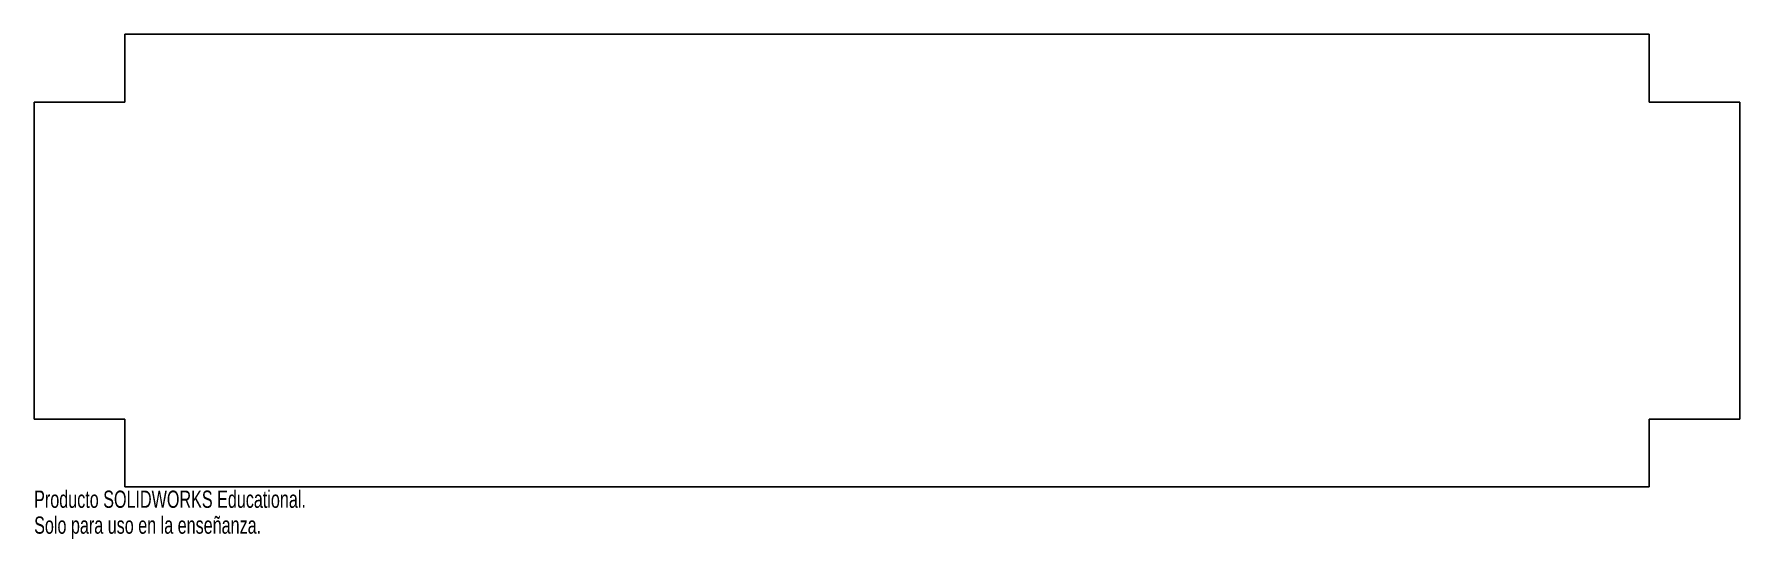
# Model space of a CAD drawing. Header units: inches. Extents: x -9.1 to 9.7, y 9.1 to 14.6.
import ezdxf

# ---------------------------------------------------------------- set-up
doc = ezdxf.new("R2010")
doc.units = ezdxf.units.IN
doc.header["$MEASUREMENT"] = 0
doc.styles.add('SLDTEXTSTYLE0', font='TXT', dxfattribs={"width": 0.7})

msp = doc.modelspace()

# ---------------------------------------------------------------- linework, layer by layer
at = {"color": 7, "linetype": 'Continuous', "lineweight": 25}
for p, q in [((8.72, 14.625), (-8.11, 14.625)), ((-8.11, 13.875), (-8.11, 14.625)), ((8.72, 13.875), (8.72, 14.625)), ((-9.11, 13.875), (-8.11, 13.875)), ((-9.11, 10.375), (-9.11, 13.875)), ((9.72, 13.875), (8.72, 13.875)), ((9.72, 10.375), (9.72, 13.875)), ((-9.11, 10.375), (-8.11, 10.375)), ((-8.11, 9.625), (-8.11, 10.375)), ((8.72, 9.625), (8.72, 10.375)), ((9.72, 10.375), (8.72, 10.375)), ((8.72, 9.625), (-8.11, 9.625))]:
    msp.add_line(p, q, dxfattribs=at)

# ---------------------------------------------------------------- texts
at = {"color": 7, "linetype": 'Continuous', "char_height": 0.1903, "attachment_point": 1, "style": 'SLDTEXTSTYLE0'}
for s, insert in [('Producto SOLIDWORKS Educational.', (-9.11, 9.585)), ('Solo para uso en la enseñanza.', (-9.11, 9.299))]:
    msp.add_mtext(s, dxfattribs=dict(at, insert=insert))

doc.saveas('drawing.dxf')
